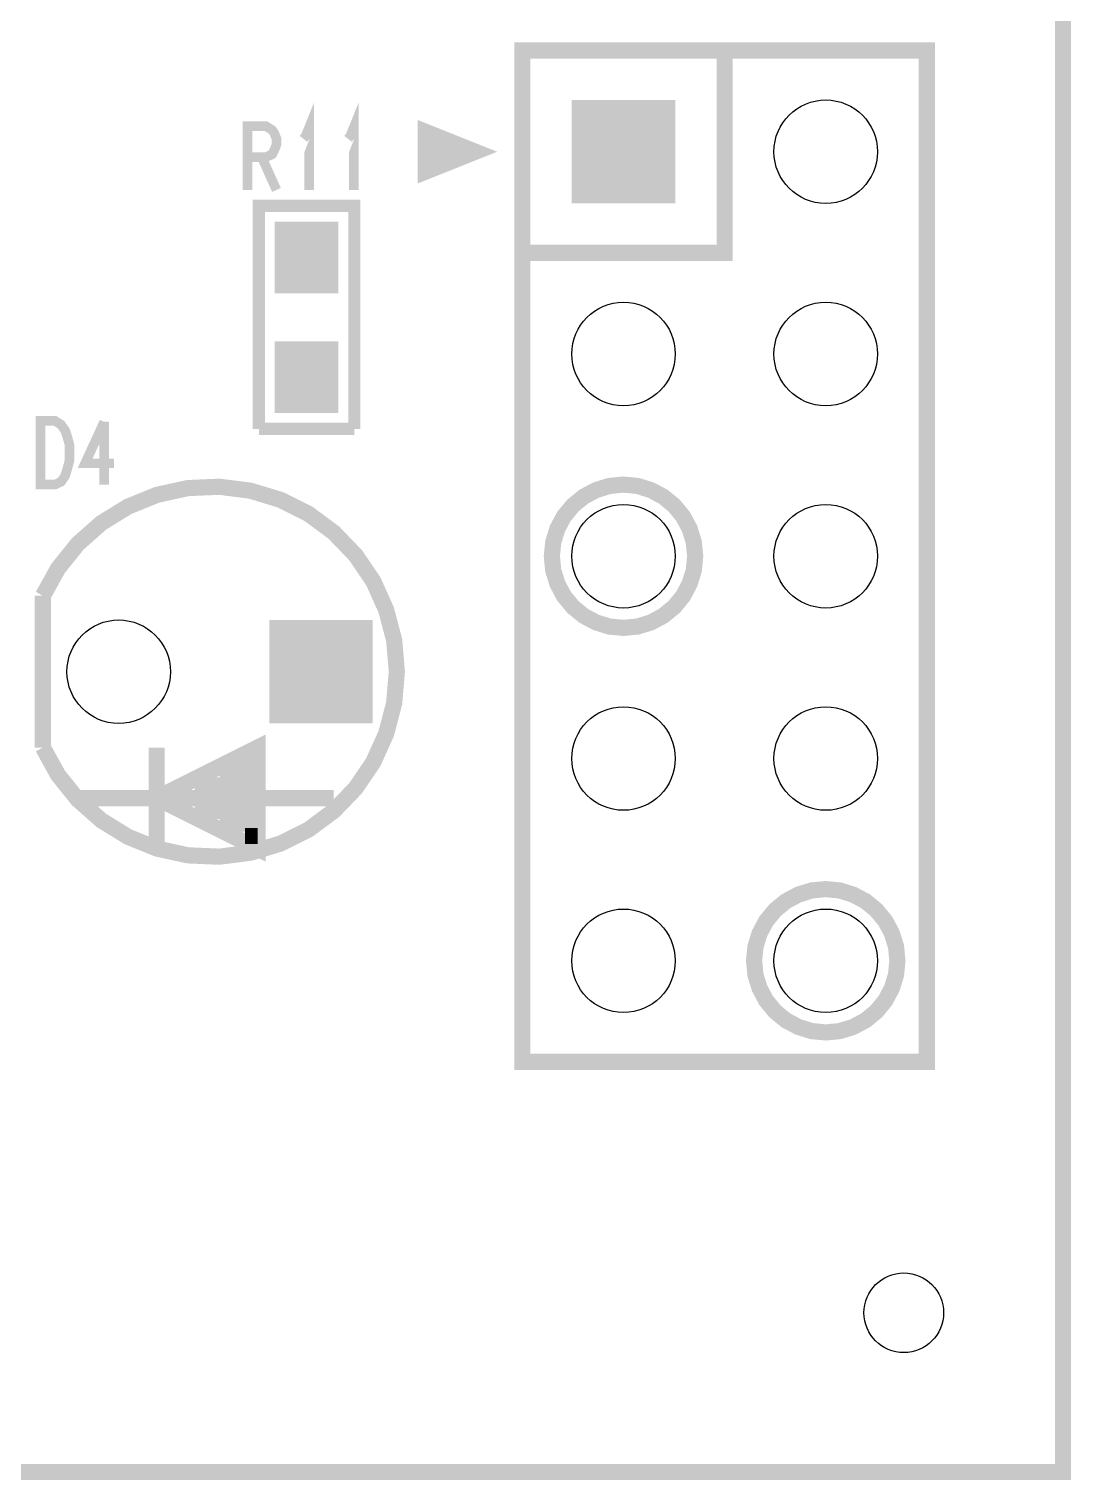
# Model space of a CAD drawing. Extents: x -0.1 to 52.1, y -0.1 to 28.5.
# Drawn here: x 39.01 to 52.1, y -0.1 to 18.12 of the extents above; entities that cross this region are included whole.
import ezdxf

# ---------------------------------------------------------------- set-up
doc = ezdxf.new("R2010")
doc.units = 0
doc.layers.get('0').update_dxf_attribs({"linetype": 'CONTINUOUS'})
doc.layers.add('07_ASSY1_GBR', color=7, linetype='CONTINUOUS')

# ---------------------------------------------------------------- blocks, each defined once
blk = doc.blocks.new('ROUND_129')
blk.add_circle((0, 0), 0.65)
blk = doc.blocks.new('SQUARE_130')
blk.add_solid([(0.65, 0.65), (0.65, -0.65), (-0.65, 0.65), (-0.65, -0.65)])
blk = doc.blocks.new('RECTANGLE_133')
blk.add_solid([(0.4, 0.45), (0.4, -0.45), (-0.4, 0.45), (-0.4, -0.45)])
blk = doc.blocks.new('ROUND_134')
blk.add_circle((0, 0), 0.5)

msp = doc.modelspace()

# ---------------------------------------------------------------- linework, layer by layer
at = {"layer": '07_ASSY1_GBR'}
for points, const_width in [([(0, 23), (0, 0), (52, 0), (52, 23), (0, 23)], 0.2), ([(47.75, 17.85), (47.75, 15.31), (45.21, 15.31)], 0.2032), ([(50.29, 17.85), (45.21, 17.85), (45.21, 5.15), (50.29, 5.15), (50.29, 17.85)], 0.2032), ([(42.46, 16.742), (42.489, 16.779), (42.533, 16.888), (42.533, 16.1)], 0.12), ([(43.02, 16.742), (43.049, 16.779), (43.093, 16.888), (43.093, 16.1)], 0.12), ([(41.758, 16.1), (41.758, 16.9), (41.991, 16.9), (42.067, 16.852), (42.093, 16.815), (42.122, 16.742), (42.122, 16.67), (42.093, 16.597), (42.067, 16.548), (41.991, 16.512), (41.758, 16.512)], 0.12), ([(41.936, 16.512), (42.122, 16.1)], 0.12), ([(41.9, 13.1), (41.9, 15.9), (43.1, 15.9), (43.1, 13.1)], 0.1524), ([(39.158, 13.2), (39.34, 13.2), (39.416, 13.152), (39.467, 13.079), (39.493, 13.006), (39.522, 12.897), (39.522, 12.703), (39.493, 12.594), (39.467, 12.509), (39.416, 12.436), (39.34, 12.4), (39.158, 12.4), (39.158, 13.2)], 0.12), ([(39.958, 13.188), (39.718, 12.667), (40.082, 12.667)], 0.12), ([(39.958, 13.188), (39.958, 12.4)], 0.12), ([(43.1, 13.1), (41.9, 13.1)], 0.1524), ([(39.188, 11.003), (39.379, 11.348), (39.626, 11.655), (39.922, 11.917), (40.258, 12.124), (40.624, 12.272), (41.01, 12.356), (41.404, 12.373), (41.795, 12.323), (42.173, 12.208), (42.526, 12.031), (42.843, 11.796), (43.116, 11.512), (43.338, 11.185), (43.5, 10.825), (43.6, 10.443), (43.633, 10.05), (43.6, 9.657), (43.5, 9.275), (43.338, 8.915), (43.116, 8.588), (42.843, 8.304), (42.526, 8.069), (42.173, 7.892), (41.795, 7.777), (41.404, 7.727), (41.01, 7.744), (40.624, 7.828), (40.258, 7.976), (39.922, 8.183), (39.626, 8.445), (39.379, 8.752), (39.188, 9.098)], 0.2032), ([(45.58, 11.5), (45.597, 11.324), (45.649, 11.156), (45.732, 11), (45.844, 10.864), (45.98, 10.752), (46.136, 10.669), (46.304, 10.617), (46.48, 10.6), (46.656, 10.617), (46.824, 10.669), (46.98, 10.752), (47.116, 10.864), (47.228, 11), (47.311, 11.156), (47.363, 11.324), (47.38, 11.5), (47.363, 11.676), (47.311, 11.844), (47.228, 12), (47.116, 12.136), (46.98, 12.248), (46.824, 12.331), (46.656, 12.383), (46.48, 12.4), (46.304, 12.383), (46.136, 12.331), (45.98, 12.248), (45.844, 12.136), (45.732, 12), (45.649, 11.844), (45.597, 11.676), (45.58, 11.5)], 0.2032), ([(39.188, 9.098), (39.188, 11.003)], 0.2032), ([(40.616, 8.463), (41.886, 7.828), (41.886, 9.098), (40.616, 8.463)], 0.2032), ([(40.616, 7.828), (40.616, 9.098)], 0.2032), ([(41.886, 8.939), (41.569, 8.939)], 0.2032), ([(41.886, 8.78), (41.41, 8.78)], 0.2032), ([(39.664, 8.463), (40.616, 8.463)], 0.2032), ([(40.616, 8.463), (42.839, 8.463)], 0.2032), ([(41.886, 8.621), (41.093, 8.621)], 0.2032), ([(41.886, 8.304), (41.093, 8.304)], 0.2032), ([(41.886, 8.145), (41.41, 8.145)], 0.2032), ([(41.886, 7.986), (41.728, 7.986)], 0.2032), ([(48.12, 6.42), (48.137, 6.244), (48.189, 6.076), (48.272, 5.92), (48.384, 5.784), (48.52, 5.672), (48.676, 5.589), (48.844, 5.537), (49.02, 5.52), (49.196, 5.537), (49.364, 5.589), (49.52, 5.672), (49.656, 5.784), (49.768, 5.92), (49.851, 6.076), (49.903, 6.244), (49.92, 6.42), (49.903, 6.596), (49.851, 6.764), (49.768, 6.92), (49.656, 7.056), (49.52, 7.168), (49.364, 7.251), (49.196, 7.303), (49.02, 7.32), (48.844, 7.303), (48.676, 7.251), (48.52, 7.168), (48.384, 7.056), (48.272, 6.92), (48.189, 6.764), (48.137, 6.596), (48.12, 6.42)], 0.2032)]:
    msp.add_lwpolyline(points, dxfattribs=dict(at, const_width=const_width))
for points in [[(43.89302, 16.579982), (43.893, 16.979916), (44.892952, 16.579982), (43.893, 16.979916)], [(43.893038, 16.180046), (43.89302, 16.579982), (43.893038, 16.180046), (44.892952, 16.579982)]]:
    msp.add_solid(points, dxfattribs=at)

# ---------------------------------------------------------------- block references
for name, p in [('SQUARE_130', (46.48, 16.58)), ('ROUND_129', (49.02, 16.58)), ('RECTANGLE_133', (42.5, 15.25)), ('ROUND_129', (46.48, 14.04)), ('ROUND_129', (49.02, 14.04)), ('RECTANGLE_133', (42.5, 13.75)), ('ROUND_129', (46.48, 11.5)), ('ROUND_129', (49.02, 11.5)), ('ROUND_129', (40.14, 10.05)), ('SQUARE_130', (42.68, 10.05)), ('ROUND_129', (46.48, 8.96)), ('ROUND_129', (49.02, 8.96)), ('ROUND_129', (46.48, 6.42)), ('ROUND_129', (49.02, 6.42)), ('ROUND_134', (50, 2))]:
    msp.add_blockref(name, p, dxfattribs=at)

doc.saveas('drawing.dxf')
